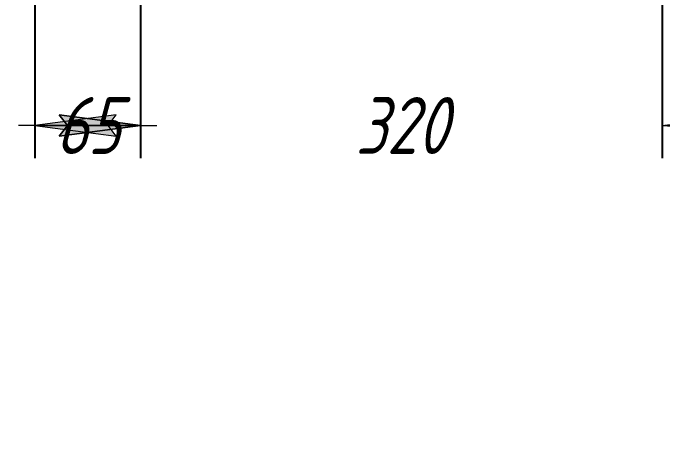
# Model space of a CAD drawing. Header units: millimetres. Extents: x 0 to 841, y 0 to 594.
# Drawn here: x 47.28 to 87.12, y 109.09 to 135.4 of the extents above; entities that cross this region are included whole.
import ezdxf

# ---------------------------------------------------------------- set-up
doc = ezdxf.new("R2010")
doc.units = ezdxf.units.MM
doc.linetypes.add('K5LT_THIN', pattern=[0])
doc.layers.add('Системный слой', color=7, linetype='Continuous')
doc.styles.add('KDIMTEXTSTYLE', font='GOST_AU.SHX', dxfattribs={"width": 0.96, "oblique": 15, "height": 5})
doc.dimstyles.new('KDIMSTYLE (0.10)', dxfattribs={"dimtxt": 5, "dimasz": 1, "dimexe": 2, "dimexo": 0.0625, "dimgap": 1, "dimtad": 1, "dimlfac": 10, "dimtxsty": 'KDIMTEXTSTYLE', "dimsah": 1, "dimcen": 0.09, "dimdle": 1, "dimadec": 0, "dimazin": 0, "dimtfac": 0.667, "dimtmove": 0, "dimatfit": 3, "dimfxl": 1, "dimtvp": 1, "dimtolj": 1, "dimtzin": 0, "dimarcsym": 0})

# ---------------------------------------------------------------- blocks, each defined once
blk = doc.blocks.new('KDIMARROW_02')
at = {"layer": 'Системный слой'}
blk.add_hatch(color=0, dxfattribs=at).paths.add_polyline_path([(4.5, 0), (5, 0.658), (0, 0), (5, -0.658)])
at = {"layer": 'Системный слой', "color": 0, "linetype": 'K5LT_THIN', "lineweight": 18}
for p, q in [((5, 0.658), (0, 0)), ((4.5, 0), (5, 0.658)), ((0, 0), (-1, 0)), ((0, 0), (5, -0.658)), ((0, 0), (7, 0)), ((5, -0.658), (4.5, 0))]:
    blk.add_line(p, q, dxfattribs=at)
blk = doc.blocks.new('KDIMARROW_01')
at = {"layer": 'Системный слой'}
blk.add_hatch(color=0, dxfattribs=at).paths.add_polyline_path([(0, 0), (-5, 0.658), (-4.5, 0), (-5, -0.658)])
at = {"layer": 'Системный слой', "color": 0, "linetype": 'K5LT_THIN', "lineweight": 18}
for p, q in [((-4.5, 0), (-5, 0.658)), ((-5, 0.658), (0, 0)), ((0, 0), (-5, -0.658)), ((-5, -0.658), (-4.5, 0)), ((0, 0), (-1, 0))]:
    blk.add_line(p, q, dxfattribs=at)
blk = doc.blocks.new('KDIMARROW_13')
at = {"layer": 'Системный слой', "color": 0, "linetype": 'K5LT_THIN', "lineweight": 18}
for p, q in [((-1.061, 1.061), (1.061, -1.061)), ((0, 0), (-1, 0)), ((0, 0), (1, 0))]:
    blk.add_line(p, q, dxfattribs=at)

msp = doc.modelspace()

# ---------------------------------------------------------------- dimensions: what is measured, and where the dimension line sits
at = {"layer": 'Системный слой', "color": 7}
msp.add_linear_dim(base=(45.29855, 140.92948), p1=(48.61638, 138.92948), p2=(48.61638, 140.92948), angle=90, location=(38.97059, 131.68664), dimstyle='KDIMSTYLE (0.10)', override={"dimexo": 0, "dimtoh": 1, "dimpost": '\\H3.5;\\W0.965;\\Q15;<>\\H3.5;\\W0.965;\\Q15;\\Q15;*', "dimblk1": 'KDIMARROW_13', "dimblk2": 'KDIMARROW_13', "dimse1": 0, "dimse2": 0, "dimclrt": 7, "dimtmove": 1, "dimtolj": 1}, dxfattribs=at).render()
for base, p1, p2, location, override in [((48.61638, 128.48286), (55.11638, 139.98948), (48.61638, 140.92948), (51.86638, 128.48286), {"dimexo": 0, "dimpost": '\\H3.5;\\W0.965;\\Q15;<>', "dimblk1": 'KDIMARROW_02', "dimblk2": 'KDIMARROW_02', "dimse1": 0, "dimse2": 0, "dimclrt": 7, "dimtolj": 1}), ((55.11638, 128.48286), (87.11638, 138.98948), (55.11638, 139.98948), (71.11638, 128.48286), {"dimexo": 0, "dimpost": '\\H3.5;\\W0.965;\\Q15;<>', "dimblk1": 'KDIMARROW_01', "dimblk2": 'KDIMARROW_01', "dimse1": 0, "dimse2": 0, "dimclrt": 7, "dimtolj": 1})]:
    msp.add_linear_dim(base=base, p1=p1, p2=p2, location=location, dimstyle='KDIMSTYLE (0.10)', override=override, dxfattribs=at).render()

doc.saveas('drawing.dxf')
